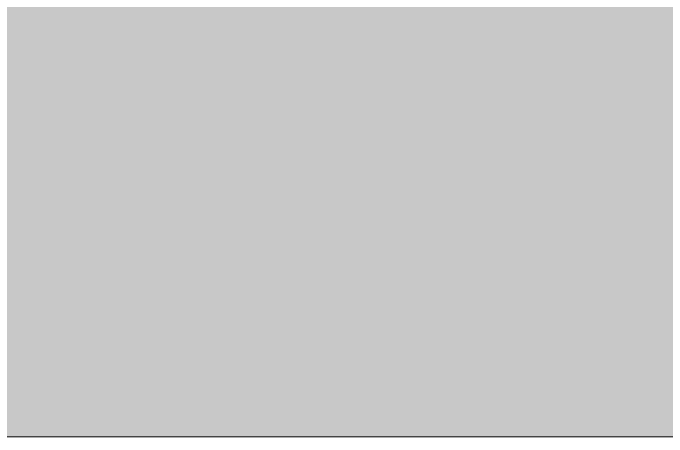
# Model space of a CAD drawing. Header units: metres. Extents: x 1.1 to 88.1, y -3.7 to 23.8.
# Drawn here: x 51.1968 to 51.3509, y -0.3 to -0.2 of the extents above; entities that cross this region are included whole.
import ezdxf

# ---------------------------------------------------------------- set-up
doc = ezdxf.new("R2010")
doc.units = ezdxf.units.M
doc.layers.add('A-WALL', color=7, linetype='Continuous', lineweight=9)

msp = doc.modelspace()

# ---------------------------------------------------------------- hatches: boundary and pattern name
at = {"layer": 'A-WALL', "true_color": 0x787878}
h = msp.add_hatch(color=8, dxfattribs=at)
h.paths.add_polyline_path([(50.83542, -0.3), (52.54611, -0.3), (52.54611, -0.1741), (51.38166, -0.15081), (51.38164, -0.15211), (51.36637, -0.15131), (51.36467, -0.15047), (51.35136, -0.1503), (51.34902, -0.15115), (51.33509, -0.15094), (51.33207, -0.15012), (51.33156, -0.14981), (51.27213, -0.14862), (51.27066, -0.14932), (51.26693, -0.14981), (51.2558, -0.14944), (51.2412, -0.14473), (51.23764, -0.1426), (51.23439, -0.14007), (51.22997, -0.1353), (51.22808, -0.13274), (51.22515, -0.12729), (51.22287, -0.12097), (51.22152, -0.11503), (51.22079, -0.10735), (51.21976, -0.10535), (51.21956, -0.1), (50.83542, -0.1), (50.83542, -0.12427)])
h.paths.add_polyline_path([(52.64611, -0.3), (52.69611, -0.3), (52.69587, -0.25947), (52.69491, -0.25848), (52.69341, -0.256), (52.69211, -0.252), (52.69211, -0.17866), (52.67311, -0.179), (52.67311, -0.17664), (52.64611, -0.17631), (52.64611, -0.23243)])
h.paths.add_polyline_path([(52.67311, -0.13663), (52.67311, -0.135), (52.69225, -0.13534), (52.69225, -0.107), (52.69411, -0.107), (52.69411, -0.1), (52.64611, -0.1), (52.64611, -0.13609), (52.66442, -0.13646)])
h.paths.add_polyline_path([(51.38249, -0.1), (51.36749, -0.1), (51.36749, -0.10954), (51.38249, -0.10952)])
h.paths.add_polyline_path([(52.54611, -0.13409), (52.54611, -0.1), (51.38249, -0.1), (51.38247, -0.11082), (52.37563, -0.13068)])
h.paths.add_polyline_path([(51.36594, -0.11049), (51.36749, -0.10954), (51.36745, -0.1), (51.26219, -0.1), (51.2622, -0.10523), (51.26125, -0.1071), (51.2686, -0.10728), (51.27304, -0.10863), (51.33236, -0.10982), (51.33335, -0.10926), (51.33726, -0.10862), (51.35047, -0.1092), (51.35291, -0.11024), (51.36546, -0.11048)])

# ---------------------------------------------------------------- linework, layer by layer
at = {"layer": 'A-WALL', "color": 253, "true_color": 0xaaaaaa}
msp.add_line((50.83542, -0.3), (52.69611, -0.3), dxfattribs=at)

doc.saveas('drawing.dxf')
